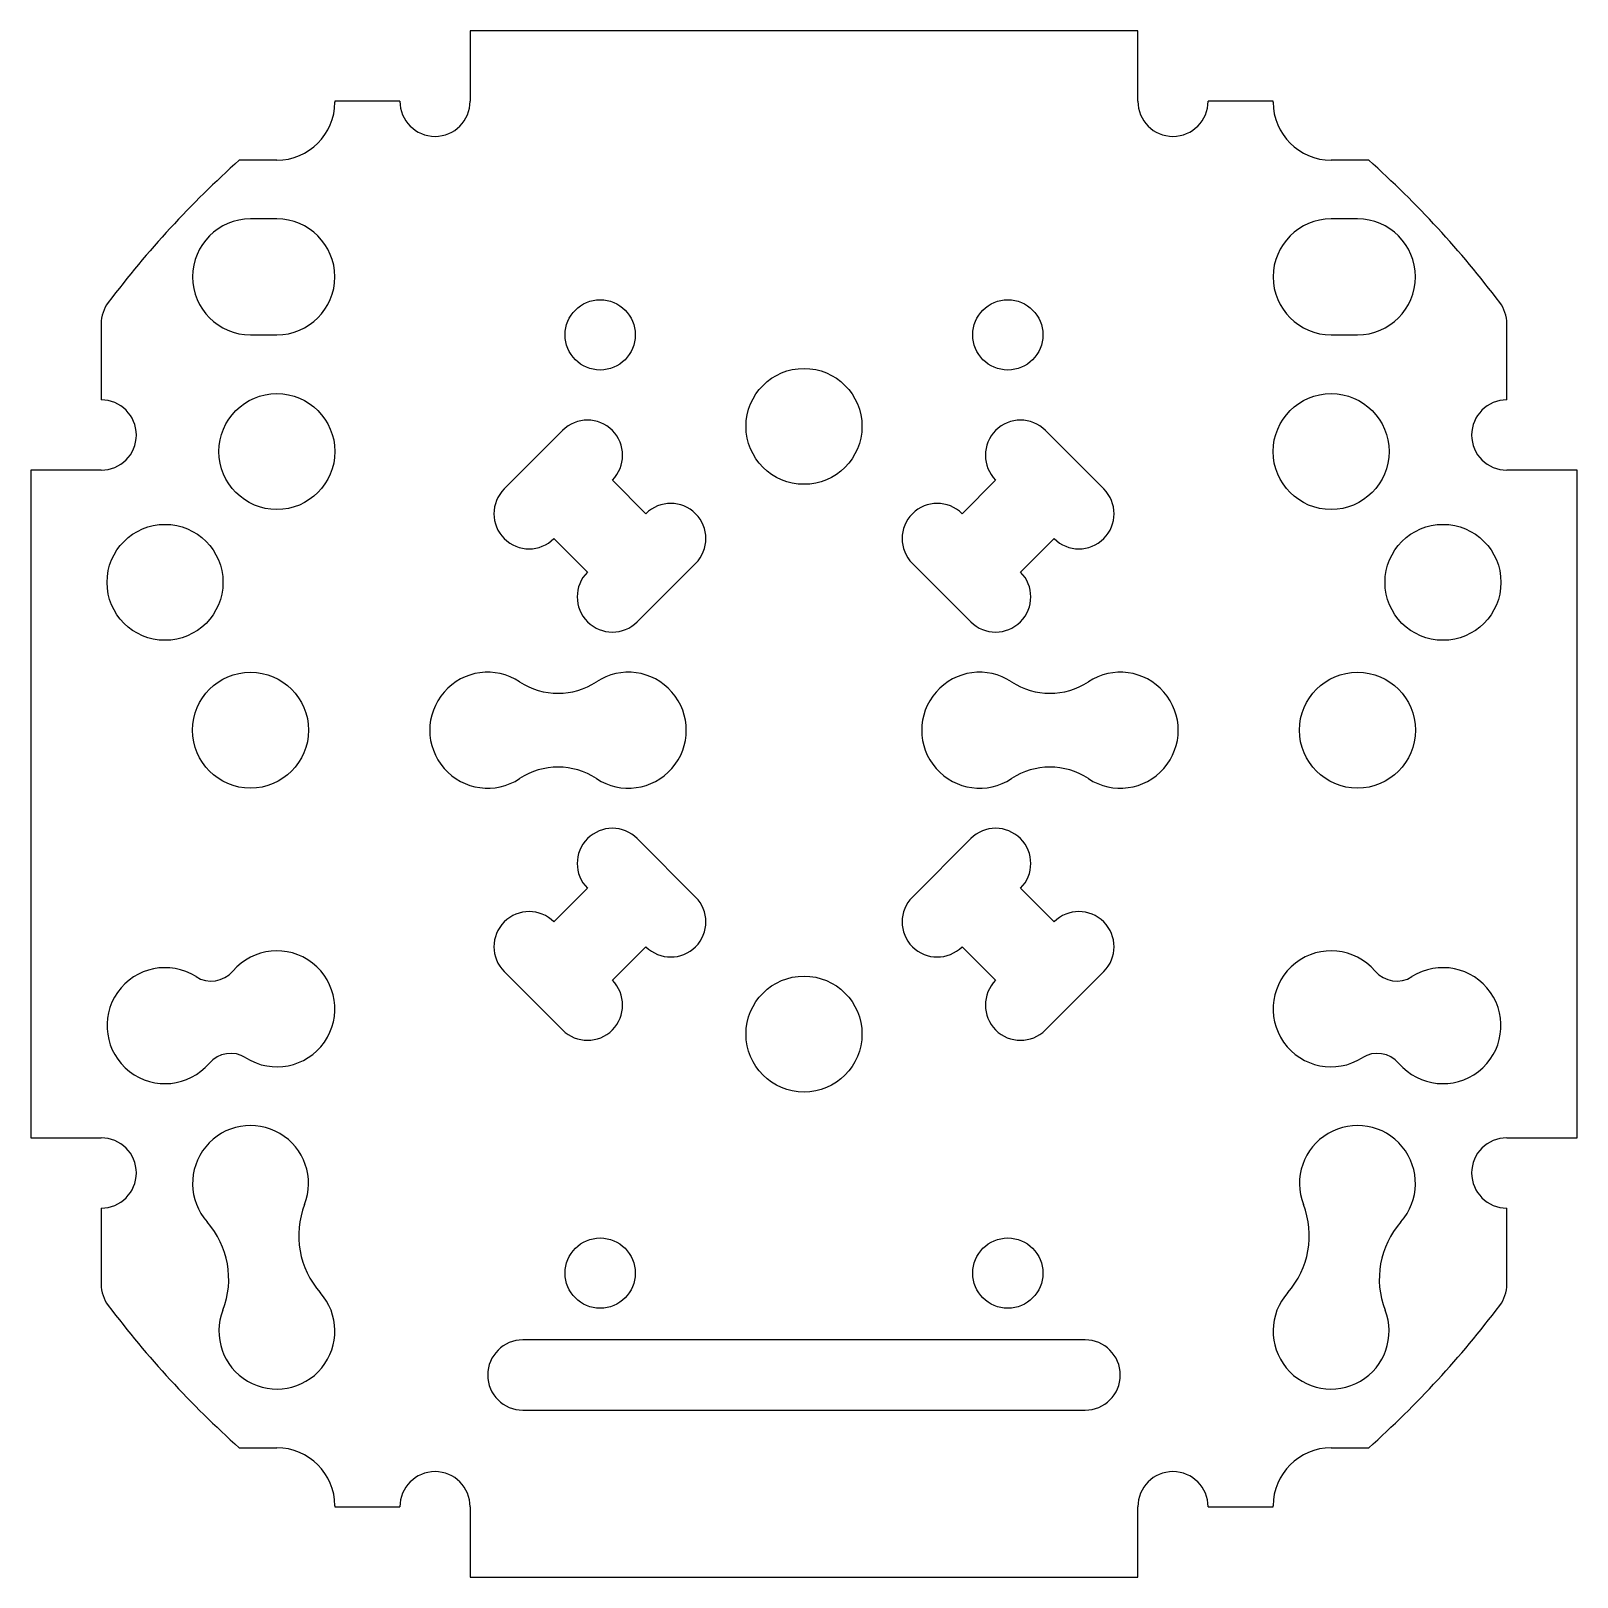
# Model space of a CAD drawing. Header units: millimetres. Extents: x -22 to 22, y -22 to 22.
import ezdxf

# ---------------------------------------------------------------- set-up
doc = ezdxf.new("R2010")
doc.units = ezdxf.units.MM

msp = doc.modelspace()

# ---------------------------------------------------------------- linework, layer by layer
at = {"color": 7, "linetype": 'Continuous', "lineweight": 25}
for p, q in [((9.5, 22), (-9.5, 22)), ((-9.5, 22), (-9.5, 20)), ((9.5, 20), (9.5, 22)), ((-11.5, 20), (-13.35, 20)), ((-13.35, 20), (-13.35, 19.971)), ((13.35, 20), (11.5, 20)), ((13.35, 19.971), (13.35, 20)), ((-15, 18.321), (-16.07, 18.321)), ((16.07, 18.321), (15, 18.321)), ((-15, 16.65), (-15.75, 16.65)), ((15.75, 16.65), (15, 16.65)), ((-20, 13.669), (-20, 11.5)), ((20, 11.5), (20, 13.669)), ((-15.75, 13.35), (-15, 13.35)), ((15, 13.35), (15.75, 13.35)), ((-6.868, 10.63), (-8.53, 8.968)), ((8.53, 8.968), (6.868, 10.63)), ((-20, 9.5), (-22, 9.5)), ((-22, 9.5), (-22, -9.5)), ((22, 9.5), (20, 9.5)), ((22, -9.5), (22, 9.5)), ((-4.499, 8.261), (-5.454, 9.216)), ((5.454, 9.216), (4.499, 8.261)), ((-7.116, 7.554), (-6.161, 6.599)), ((6.161, 6.599), (7.116, 7.554)), ((-4.747, 5.185), (-3.085, 6.847)), ((3.085, 6.847), (4.747, 5.185)), ((-3.085, -2.647), (-4.747, -0.985)), ((4.747, -0.985), (3.085, -2.647)), ((-6.161, -2.399), (-7.116, -3.354)), ((7.116, -3.354), (6.161, -2.399)), ((-5.454, -5.016), (-4.499, -4.061)), ((4.499, -4.061), (5.454, -5.016)), ((-8.53, -4.768), (-6.868, -6.43)), ((6.868, -6.43), (8.53, -4.768)), ((-22, -9.5), (-20, -9.5)), ((20, -9.5), (22, -9.5)), ((-20, -11.5), (-20, -13.669)), ((20, -13.669), (20, -11.5)), ((8, -15.25), (-8, -15.25)), ((-8, -17.25), (8, -17.25)), ((-16.07, -18.321), (-15, -18.321)), ((15, -18.321), (16.07, -18.321)), ((-13.35, -19.971), (-13.35, -20)), ((-13.35, -20), (-11.5, -20)), ((-9.5, -20), (-9.5, -22)), ((9.5, -22), (9.5, -20)), ((11.5, -20), (13.35, -20)), ((13.35, -20), (13.35, -19.971)), ((-9.5, -22), (9.5, -22))]:
    msp.add_line(p, q, dxfattribs=at)
for centre, radius in [((-5.8, 13.35), 1), ((5.8, 13.35), 1), ((0, 10.747), 1.65), ((-15, 10.029), 1.65), ((15, 10.029), 1.65), ((-18.184, 6.308), 1.65), ((18.184, 6.308), 1.65), ((-15.75, 2.1), 1.65), ((15.75, 2.1), 1.65), ((0, -6.547), 1.65), ((-5.8, -13.35), 1), ((5.8, -13.35), 1)]:
    msp.add_circle(centre, radius, dxfattribs=at)
for centre, radius, start, end in [((-15, 19.971), 1.65, 270, 0), ((-10.5, 20), 1, 180, 0), ((10.5, 20), 1, 180, 0), ((15, 19.971), 1.65, 180, 270), ((2.676, -2.676), 28.148, 131.7583, 142.982), ((-2.676, -2.676), 28.148, 37.018, 48.2417), ((-15.75, 15), 1.65, 90, 270), ((-15, 15), 1.65, 270, 90), ((15, 15), 1.65, 90, 270), ((15.75, 15), 1.65, 270, 90), ((-19, 13.669), 1, 142.982, 180), ((19, 13.669), 1, 0, 37.018), ((-20, 10.5), 1, 270, 90), ((20, 10.5), 1, 90, 270), ((-6.161, 9.923), 1, 315, 135), ((6.161, 9.923), 1, 45, 225), ((-7.823, 8.261), 1, 135, 315), ((7.823, 8.261), 1, 225, 45), ((-3.792, 7.554), 1, 315, 135), ((3.792, 7.554), 1, 45, 225), ((-5.454, 5.892), 1, 135, 315), ((5.454, 5.892), 1, 225, 45), ((-9, 2.1), 1.65, 56.6015, 303.3985), ((-5, 2.1), 1.65, 236.6015, 123.3985), ((5, 2.1), 1.65, 56.6015, 303.3985), ((9, 2.1), 1.65, 236.6015, 123.3985), ((-7, 5.133), 1.983, 236.6015, 303.3985), ((7, 5.133), 1.983, 236.6015, 303.3985), ((-7, -0.933), 1.983, 56.6015, 123.3985), ((7, -0.933), 1.983, 56.6015, 123.3985), ((-5.454, -1.692), 1, 45, 225), ((5.454, -1.692), 1, 315, 135), ((-7.823, -4.061), 1, 45, 225), ((-3.792, -3.354), 1, 225, 45), ((3.792, -3.354), 1, 135, 315), ((7.823, -4.061), 1, 315, 135), ((-15, -5.829), 1.65, 237.6759, 139.4298), ((15, -5.829), 1.65, 40.5702, 302.3241), ((-18.184, -6.308), 1.65, 57.6759, 319.4298), ((-16.869, -4.229), 0.81, 237.6759, 319.4298), ((16.869, -4.229), 0.81, 220.5702, 302.3241), ((18.184, -6.308), 1.65, 220.5702, 122.3241), ((-6.161, -5.723), 1, 225, 45), ((6.161, -5.723), 1, 135, 315), ((-16.315, -7.908), 0.81, 57.6759, 139.4298), ((16.315, -7.908), 0.81, 40.5702, 122.3241), ((-15.75, -10.8), 1.65, 338.7058, 221.5435), ((15.75, -10.8), 1.65, 318.4565, 201.2942), ((-20, -10.5), 1, 270, 90), ((20, -10.5), 1, 90, 270), ((-11.937, -12.286), 2.442, 158.7058, 221.5435), ((11.937, -12.286), 2.442, 318.4565, 21.2942), ((-18.813, -13.514), 2.442, 338.7058, 41.5435), ((18.813, -13.514), 2.442, 138.4565, 201.2942), ((-19, -13.669), 1, 180, 217.018), ((-15, -15), 1.65, 158.7058, 41.5435), ((15, -15), 1.65, 138.4565, 21.2942), ((19, -13.669), 1, 322.982, 0), ((2.676, 2.676), 28.148, 217.018, 228.2417), ((-2.676, 2.676), 28.148, 311.7583, 322.982), ((-8, -16.25), 1, 90, 270), ((8, -16.25), 1, 270, 90), ((-15, -19.971), 1.65, 0, 90), ((15, -19.971), 1.65, 90, 180), ((-10.5, -20), 1, 0, 180), ((10.5, -20), 1, 0, 180)]:
    msp.add_arc(centre, radius, start, end, dxfattribs=at)

doc.saveas('drawing.dxf')
